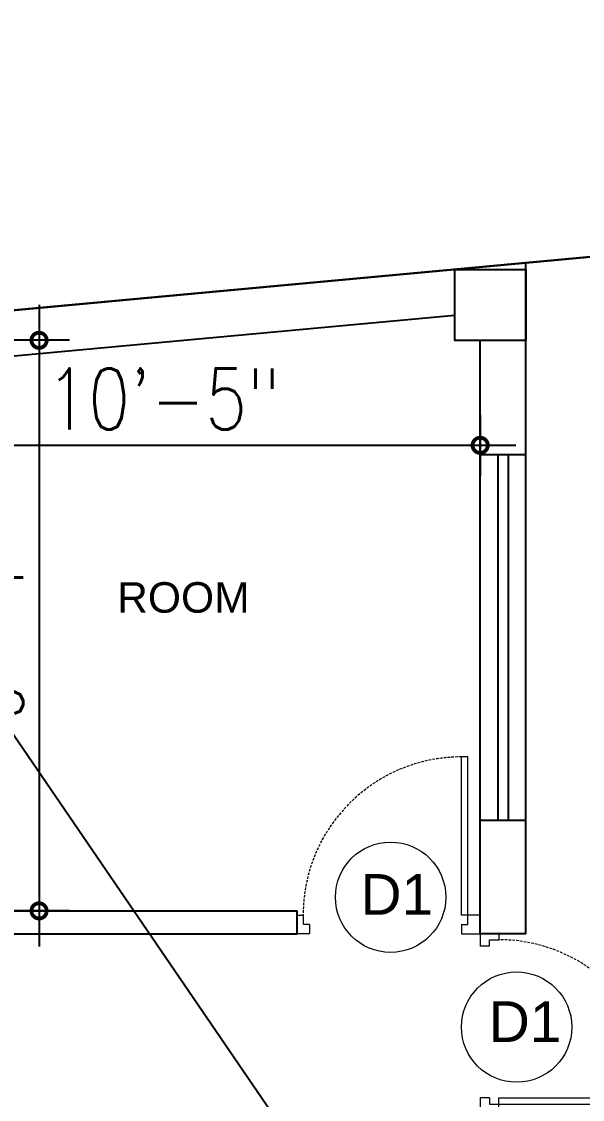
# Model space of a CAD drawing. Header units: inches. Extents: x -9985691 to 3643, y -3270716 to 4788.
# Drawn here: x -4982193.1 to -4982082.7, y -3264769.6 to -3264557.4 of the extents above; entities that cross this region are included whole.
import ezdxf

# ---------------------------------------------------------------- set-up
doc = ezdxf.new("R2010")
doc.units = ezdxf.units.IN
doc.header["$LTSCALE"] = 2
doc.header["$MEASUREMENT"] = 0
doc.header["$PDMODE"] = 34
doc.linetypes.add('HIDDEN', pattern=[0.375, 0.25, -0.125])
doc.layers.get('0').update_dxf_attribs({"linetype": 'CONTINUOUS'})
doc.layers.get('DEFPOINTS').update_dxf_attribs({"color": 141, "linetype": 'CONTINUOUS'})
for name, color, linetype, lineweight in [('Annotate-Lite.w', 177, 'CONTINUOUS', 9), ('Door-Window.w', 4, 'CONTINUOUS', 15), ('TEXT', 181, 'CONTINUOUS', 25)]:
    doc.layers.add(name, color=color, linetype=linetype, lineweight=lineweight)
doc.styles.add('arial.', font='arial.ttf')
doc.styles.add('gaurav', font='arial.ttf')
doc.styles.add('ROMANS', font='Romans.shx', dxfattribs={"width": 0.8})
doc.dimstyles.new('8 SCALE', dxfattribs={"dimscale": 0, "dimtxt": 7, "dimasz": 6, "dimexe": 6, "dimexo": 2, "dimgap": 2, "dimtad": 1, "dimdec": 0, "dimzin": 0, "dimdsep": 46, "dimlunit": 4, "dimtxsty": 'ROMANS', "dimblk": 'DOTSMALL', "dimcen": 0, "dimdle": 7, "dimclrd": 8, "dimclre": 8, "dimclrt": 3, "dimadec": 0, "dimazin": 0, "dimtfac": 1, "dimtdec": 0, "dimtofl": 0, "dimtmove": 2, "dimatfit": 3, "dimfxl": 6, "dimfxlon": 1, "dimtolj": 1, "dimtzin": 0, "dimarcsym": 0})

# ---------------------------------------------------------------- blocks, each defined once
blk = doc.blocks.new('_DOTSMALL')
at = {"color": 0, "linetype": 'ByBlock', "const_width": 0.5}
blk.add_lwpolyline([(-0.0625, 0, 1), (0.0625, 0, 1)], format="xyb", close=True, dxfattribs=at)
blk = doc.blocks.new('*D583')
at = {"color": 8, "lineweight": -2, "ltscale": 0.5, "transparency": 16777216}
for p, q in [((-4982021.04, -3264216.19), (-4982484.01, -3264935.88)), ((-4982024.83, -3264222.08), (-4982019.78, -3264225.33)), ((-4982480.22, -3264929.99), (-4982475.17, -3264933.24))]:
    blk.add_line(p, q, dxfattribs=at)
at = {"layer": 'DEFPOINTS', "color": 0, "ltscale": 0.5, "transparency": 16777216}
for p in [(-4982024.83, -3264222.08), (-4982480.22, -3264929.99), (-4982480.22, -3264929.99)]:
    blk.add_point(p, dxfattribs=at)
at = {"color": 8, "lineweight": -2, "ltscale": 0.5, "transparency": 16777216, "xscale": 6, "yscale": 6, "zscale": 6}
for p, rotation in [((-4982024.83, -3264222.08), 57.24713386434695), ((-4982480.22, -3264929.99), 237.2471338643469)]:
    blk.add_blockref('_DOTSMALL', p, dxfattribs=dict(at, rotation=rotation))
at = {"color": 3, "ltscale": 0.5, "transparency": 16777216, "insert": (-4982206.12, -3264479.83), "char_height": 12, "attachment_point": 5, "rotation": 57.2471, "style": 'ROMANS'}
blk.add_mtext('\\A1;70\'-2"', dxfattribs=at)
blk = doc.blocks.new('3-0')
at = {"ltscale": 3}
for p, q in [((11063.05, 10097.68), (11065.97, 10099.9)), ((11065.97, 10099.9), (11066.71, 10098.92)), ((11063.05, 10097.68), (11064.53, 10095.73)), ((11065.25, 10097.81), (11066.71, 10098.92)), ((11065.99, 10096.84), (11065.25, 10097.81)), ((11065.99, 10096.84), (11064.53, 10095.73)), ((11085.5, 10074.13), (11110.32, 10092.96)), ((11111.05, 10091.97), (11110.32, 10092.96)), ((11086.24, 10073.15), (11111.05, 10091.97)), ((11086.24, 10073.15), (11085.5, 10074.13)), ((11084.04, 10073.02), (11082.57, 10071.91)), ((11082.57, 10071.91), (11084.79, 10068.98)), ((11084.04, 10073.02), (11084.78, 10072.04)), ((11084.78, 10072.04), (11086.24, 10073.15)), ((11087.72, 10071.2), (11086.24, 10073.15)), ((11084.79, 10068.98), (11087.72, 10071.2))]:
    blk.add_line(p, q, dxfattribs=at)
at = {"layer": 'Door-Window.w', "color": 9, "linetype": 'HIDDEN', "lineweight": 18}
blk.add_arc((11085.5, 10074.13), 31.16, 37.1906, 127.1465, dxfattribs=at)
blk = doc.blocks.new('*D597')
at = {"color": 8, "lineweight": -2, "ltscale": 0.5, "transparency": 16777216}
for p, q in [((-4982227.48, -3264634.86), (-4982227.48, -3264646.86)), ((-4982102.85, -3264634.86), (-4982102.85, -3264646.86)), ((-4982234.48, -3264640.86), (-4982095.85, -3264640.86))]:
    blk.add_line(p, q, dxfattribs=at)
at = {"layer": 'DEFPOINTS', "color": 0, "ltscale": 0.5, "transparency": 16777216}
for p in [(-4982102.85, -3264626.47), (-4982227.48, -3264631.33), (-4982102.85, -3264640.86)]:
    blk.add_point(p, dxfattribs=at)
at = {"color": 8, "lineweight": -2, "ltscale": 0.5, "transparency": 16777216, "xscale": 6, "yscale": 6, "zscale": 6, "rotation": 180}
blk.add_blockref('_DOTSMALL', (-4982227.48, -3264640.86), dxfattribs=at)
at = {"color": 8, "lineweight": -2, "ltscale": 0.5, "transparency": 16777216, "xscale": 6, "yscale": 6, "zscale": 6}
blk.add_blockref('_DOTSMALL', (-4982102.85, -3264640.86), dxfattribs=at)
at = {"color": 3, "ltscale": 0.5, "transparency": 16777216, "insert": (-4982165.16, -3264631.72), "char_height": 12, "attachment_point": 5, "style": 'ROMANS'}
blk.add_mtext('\\A1;10\'-5"', dxfattribs=at)
blk = doc.blocks.new('*D598')
at = {"color": 8, "lineweight": -2, "ltscale": 0.5, "transparency": 16777216}
for p, q in [((-4982189.63, -3264613.18), (-4982189.63, -3264739.52)), ((-4982183.63, -3264620.18), (-4982195.63, -3264620.18)), ((-4982183.63, -3264732.52), (-4982195.63, -3264732.52))]:
    blk.add_line(p, q, dxfattribs=at)
at = {"layer": 'DEFPOINTS', "color": 0, "ltscale": 0.5, "transparency": 16777216}
for p in [(-4982165.16, -3264620.18), (-4982189.63, -3264732.52), (-4982165.16, -3264732.52)]:
    blk.add_point(p, dxfattribs=at)
at = {"color": 8, "lineweight": -2, "ltscale": 0.5, "transparency": 16777216, "xscale": 6, "yscale": 6, "zscale": 6}
for p, rotation in [((-4982189.63, -3264620.18), 90), ((-4982189.63, -3264732.52), 270)]:
    blk.add_blockref('_DOTSMALL', p, dxfattribs=dict(at, rotation=rotation))
at = {"color": 3, "ltscale": 0.5, "transparency": 16777216, "insert": (-4982198.78, -3264676.35), "char_height": 12, "attachment_point": 5, "rotation": 90, "style": 'ROMANS'}
blk.add_mtext('\\A1;9\'-4"', dxfattribs=at)
blk = doc.blocks.new('*D606')
at = {"color": 8, "lineweight": -2, "ltscale": 0.5, "transparency": 16777216}
for p, q in [((-4982032.17, -3264935.77), (-4982453.54, -3264318.98)), ((-4982449.59, -3264324.76), (-4982444.64, -3264321.38)), ((-4982036.12, -3264929.99), (-4982031.17, -3264926.61))]:
    blk.add_line(p, q, dxfattribs=at)
at = {"layer": 'DEFPOINTS', "color": 0, "ltscale": 0.5, "transparency": 16777216}
for p in [(-4982449.59, -3264324.76), (-4982449.59, -3264324.76), (-4982036.12, -3264929.99)]:
    blk.add_point(p, dxfattribs=at)
at = {"color": 8, "lineweight": -2, "ltscale": 0.5, "transparency": 16777216, "xscale": 6, "yscale": 6, "zscale": 6}
for p, rotation in [((-4982449.59, -3264324.76), 124.3394193640547), ((-4982036.12, -3264929.99), 304.3394193640547)]:
    blk.add_blockref('_DOTSMALL', p, dxfattribs=dict(at, rotation=rotation))
at = {"color": 3, "ltscale": 0.5, "transparency": 16777216, "insert": (-4982293.09, -3264535.49), "char_height": 12, "attachment_point": 5, "rotation": 304.3394, "style": 'ROMANS'}
blk.add_mtext('\\A1;61\'-1"', dxfattribs=at)

msp = doc.modelspace()

# ---------------------------------------------------------------- linework, layer by layer
at = {"ltscale": 0.5}
for p, q in [((-4982093.85, -3264737.02), (-4982093.85, -3264604.95)), ((-4982107.85, -3264615.29), (-4982200.48, -3264623.86)), ((-4982102.85, -3264737.02), (-4982102.85, -3264620.25)), ((-4982102.85, -3264642.64), (-4982093.85, -3264642.64)), ((-4982099.35, -3264642.64), (-4982099.35, -3264714.64)), ((-4982097.35, -3264642.64), (-4982097.35, -3264714.64)), ((-4982102.85, -3264714.64), (-4982093.85, -3264714.64)), ((-4982222.98, -3264732.52), (-4982138.85, -3264732.52)), ((-4982138.85, -3264737.02), (-4982138.85, -3264732.52)), ((-4982231.98, -3264737.02), (-4982138.85, -3264737.02)), ((-4982093.85, -3264737.02), (-4982102.85, -3264737.02))]:
    msp.add_line(p, q, dxfattribs=at)
for points in [[(-4982024.83, -3264222.08), (-4982449.59, -3264324.76), (-4982465.51, -3264639.36), (-4982030.84, -3264599.12)], [(-4982107.85, -3264606.25), (-4982093.85, -3264606.25), (-4982093.85, -3264620.25), (-4982107.85, -3264620.25)]]:
    msp.add_lwpolyline(points, close=True, dxfattribs=at)
for points in [[(-4982465.51, -3264639.36), (-4982030.84, -3264599.12), (-4982036.12, -3264929.99), (-4982480.22, -3264929.99), (-4982465.51, -3264639.36)], [(-4982381.89, -3264915.99), (-4982382.59, -3264929.99), (-4982036.12, -3264929.99), (-4982030.84, -3264599.12), (-4982367.43, -3264630.28), (-4982375.36, -3264787.02), (-4982214.48, -3264787.02)]]:
    msp.add_lwpolyline(points, dxfattribs=at)
at = {"layer": 'Annotate-Lite.w', "ltscale": 0.005}
for centre in [(-4982120.47, -3264729.83), (-4982095.68, -3264755.4)]:
    msp.add_circle(centre, 10.86, dxfattribs=at)

# ---------------------------------------------------------------- block references
at = {"layer": 'Door-Window.w', "linetype": 'ByBlock', "xscale": 0.9997910039992908, "yscale": 0.9997910037636757, "zscale": 0.9997910039624013}
for p, rotation in [((-4980782.29, -3279650.76), 52.80940477362319), ((-4997016.61, -3266093.58), 322.8094047736232)]:
    msp.add_blockref('3-0', p, dxfattribs=dict(at, rotation=rotation))

# ---------------------------------------------------------------- texts
at = {"layer": 'Annotate-Lite.w', "ltscale": 0.005, "char_height": 8, "attachment_point": 1, "style": 'gaurav'}
for insert in [(-4982126.39, -3264725.27), (-4982101.15, -3264750.32)]:
    msp.add_mtext_dynamic_manual_height_columns('D1', width=8, gutter_width=100, heights=[0], dxfattribs=dict(at, insert=insert))
at = {"layer": 'TEXT', "lineweight": -2, "insert": (-4982161.24, -3264670.85), "char_height": 6, "attachment_point": 5, "style": 'arial.'}
msp.add_mtext_dynamic_manual_height_columns('ROOM', width=45.7314, gutter_width=30, heights=[0], dxfattribs=at)

# ---------------------------------------------------------------- dimensions: what is measured, and where the dimension line sits
at = {"ltscale": 0.5}
for base, p1, p2, angle, picture, middle in [((-4982480.22, -3264929.99), (-4982024.83, -3264222.08), (-4982480.22, -3264929.99), 237.2471, '*D583', (-4982206.12, -3264479.83)), ((-4982449.59, -3264324.76), (-4982036.12, -3264929.99), (-4982449.59, -3264324.76), 124.3394, '*D606', (-4982293.09, -3264535.49))]:
    dim = msp.add_linear_dim(base=base, p1=p1, p2=p2, angle=angle, dimstyle='8 SCALE', override={"dimscale": 1, "dimtxt": 12}, dxfattribs=at)
    dim.commit()
    dim.dimension.update_dxf_attribs({"geometry": picture, "text_midpoint": middle, "dimtype": 161})
dim = msp.add_linear_dim(base=(-4982189.63, -3264732.52), p1=(-4982165.16, -3264620.18), p2=(-4982165.16, -3264732.52), angle=90, dimstyle='8 SCALE', override={"dimscale": 1, "dimtxt": 12}, dxfattribs=at)
dim.commit()
dim.dimension.update_dxf_attribs({"geometry": '*D598', "text_midpoint": (-4982198.78, -3264676.35)})
dim = msp.add_linear_dim(base=(-4982102.85, -3264640.86), p1=(-4982227.48, -3264631.33), p2=(-4982102.85, -3264626.47), dimstyle='8 SCALE', override={"dimscale": 1, "dimtxt": 12}, dxfattribs=at)
dim.commit()
dim.dimension.update_dxf_attribs({"geometry": '*D597', "text_midpoint": (-4982165.16, -3264631.72)})

doc.saveas('drawing.dxf')
